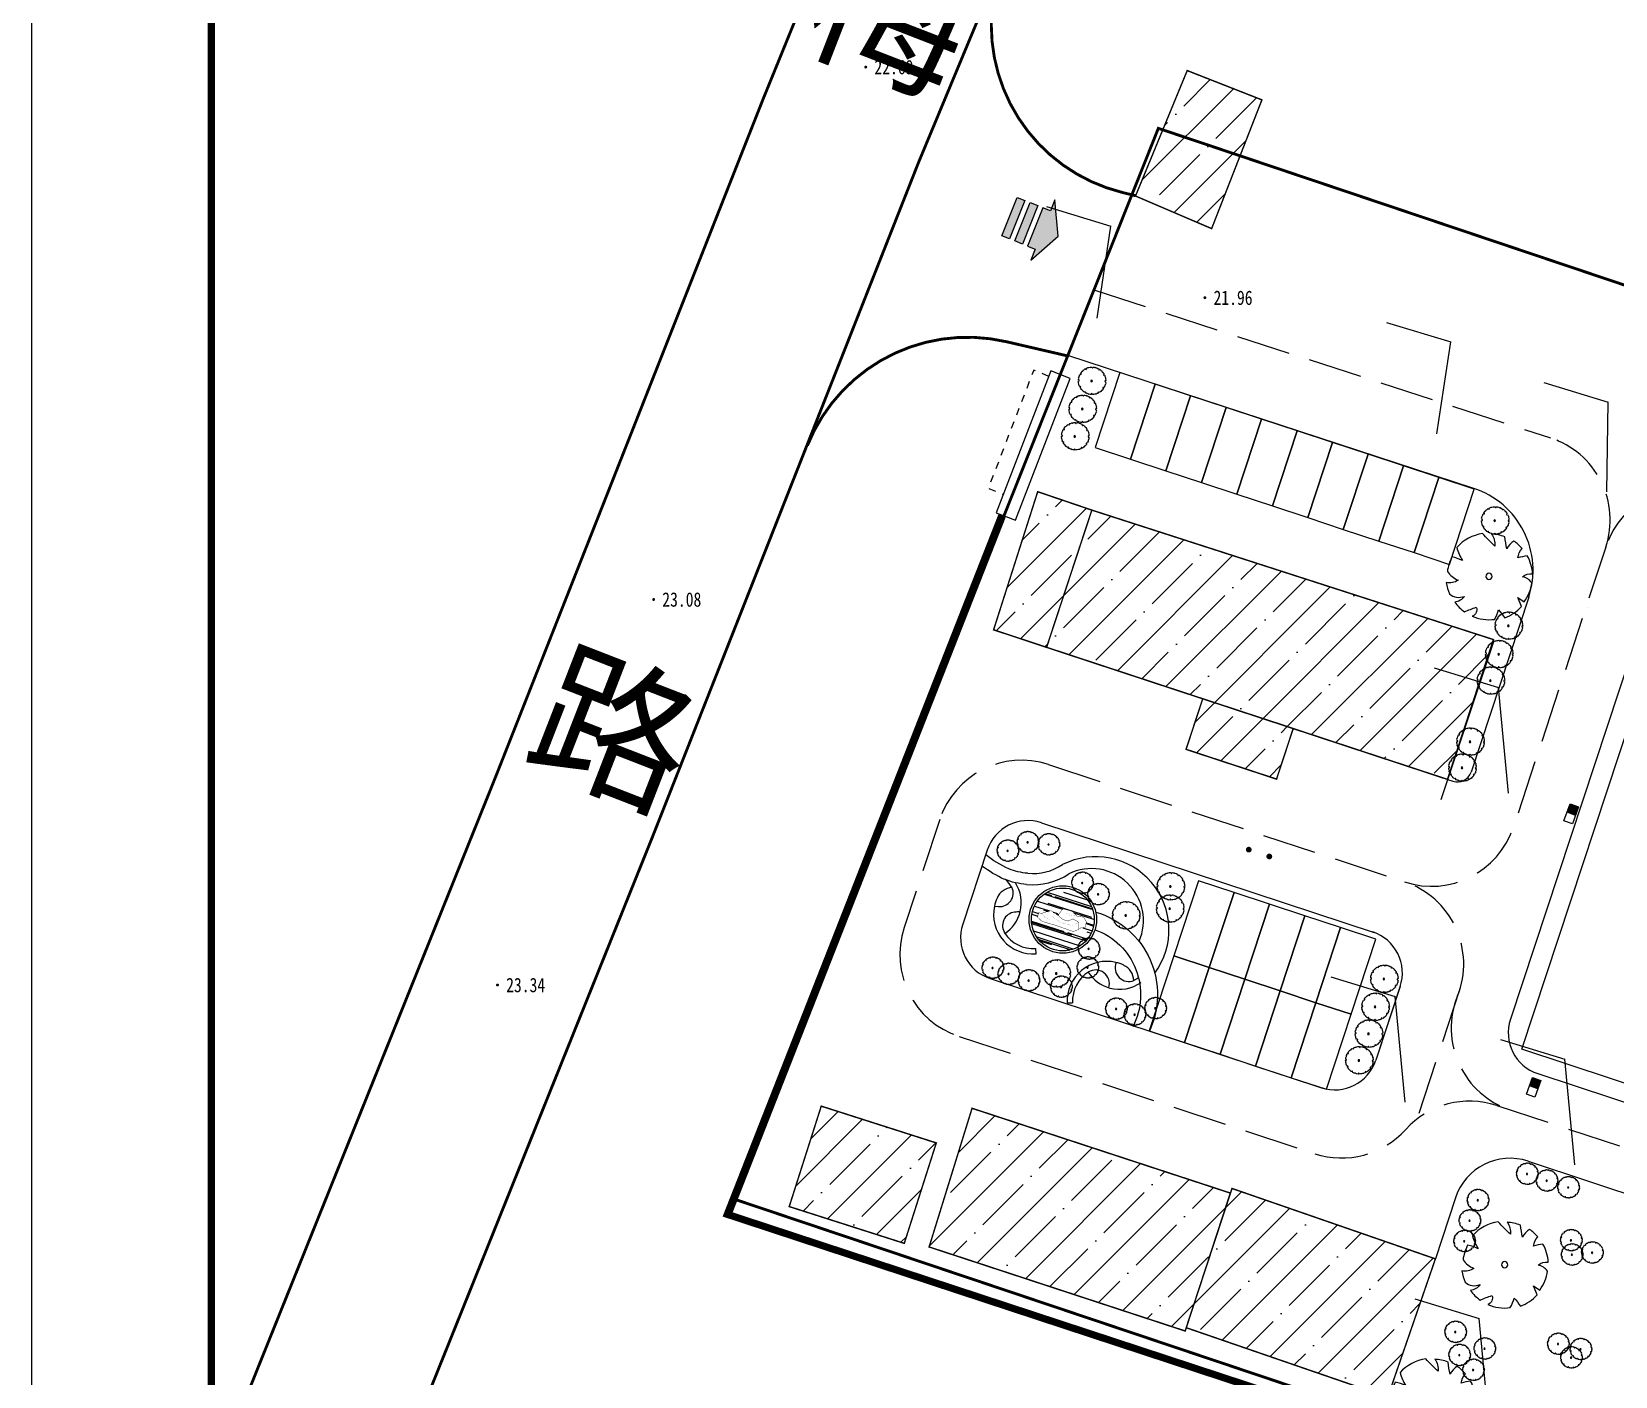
# Model space of a CAD drawing. Extents: x 422613 to 426483, y 3454133 to 3456790.
# Drawn here: x 424043.7 to 424153.9, y 3455893.9 to 3455987.5 of the extents above; entities that cross this region are included whole.
import ezdxf
from ezdxf.enums import TextEntityAlignment as Align

# ---------------------------------------------------------------- set-up
doc = ezdxf.new("R2010")
doc.units = 0
doc.header["$LTSCALE"] = 0.5
for name, pattern in [('ACAD_ISO10W100', [18, 12, -3, 0, -3]), ('DASH', [0.35, 0.25, -0.1]), ('X6', [2, 1, -1])]:
    doc.linetypes.add(name, pattern=pattern)
doc.layers.get('0').update_dxf_attribs({"linetype": 'CONTINUOUS'})
for name, color, linetype in [('0 - 新建建筑', 7, 'CONTINUOUS'), ('0 - 绿化2', 74, 'CONTINUOUS'), ('0 - 规划--用地红线', 6, 'CONTINUOUS'), ('00-地形图新', 253, 'CONTINUOUS'), ('AXIS_外部', 171, 'CONTINUOUS'), ('DIM_雨水', 3, 'CONTINUOUS'), ('DLSS', 4, 'CONTINUOUS'), ('GCD', 1, 'CONTINUOUS'), ('JMD', 6, 'CONTINUOUS'), ('LV', 8, 'CONTINUOUS'), ('lvhua', 7, 'CONTINUOUS'), ('PKNG-TSRP', 83, 'CONTINUOUS'), ('TK', 7, 'CONTINUOUS'), ('TREE', 3, 'CONTINUOUS'), ('TWT_雨水口', 4, 'CONTINUOUS'), ('企业', 1, 'CONTINUOUS'), ('围墙线', 32, 'CONTINUOUS'), ('景观设计-硬质', 128, 'CONTINUOUS'), ('道路', 140, 'CONTINUOUS'), ('道路线', 142, 'CONTINUOUS')]:
    doc.layers.add(name, color=color, linetype=linetype)
doc.styles.get("Standard").update_dxf_attribs({"font": 'rs.shx', "bigfont": 'hztxt.shx'})
doc.styles.add('正等线体', font='simhei.ttf')
doc.linetypes.add('444', pattern='A,4.5,[145,AAA.SHX,S=1,R=0,X=0,Y=1],4.5,-0.5,[146,AAA.SHX,S=1,R=0,X=0,Y=0],-0.5', length=10)
doc.linetypes.add('FENCELINE2', pattern='A,0.25,-0.1,[132,ltypeshp.shx,S=0.1,R=0,X=-0.1,Y=0],-0.1,1', length=1.45)
pattern_1 = [(45, (853.5734, 224.4472), (-2.2450640303, 2.2450640303), []), (45, (855.8184, 224.4472), (-2.2450640303, 2.2450640303), [3.96875, -0.79375, 0, -0.79375])]

# ---------------------------------------------------------------- blocks, each defined once
blk = doc.blocks.new('A$C37C4632B')
at = {"layer": 'lvhua', "color": 8}
for points, const_width in [([(4391, 22560), (3229, 20511), (2085, 18543), (3038, 15940), (5263, 11751), (5516, 9084), (3991, 6862), (5071, 3688), (8503, 2990), (10092, 5529), (8884, 14036), (8250, 21590), (6655, 24272), (4382, 24133), (4391, 22560)], 200), ([(4516, 22412), (5873, 20804), (6778, 18042)], 50), ([(5095, 3841), (7281, 6577), (6929, 12504), (4818, 17074)], 50), ([(3796, 14513), (103, 12840), (349, 8217), (2278, 5166), (2117, 1955), (4079, 101), (6939, 188), (7983, 3239)], 200), ([(2278, 5166), (2559, 8577), (1905, 10686)], 50)]:
    blk.add_lwpolyline(points, dxfattribs=dict(at, const_width=const_width))
blk = doc.blocks.new('BRANCHD', base_point=(0.5, 0.5))
for p, q in [((0.951, 0.743), (0.931, 0.754)), ((0.962, 0.694), (0.951, 0.743)), ((0.974, 0.687), (0.962, 0.694)), ((0.97, 0.587), (0.994, 0.594)), ((0.97, 0.571), (0.97, 0.587)), ((0.987, 0.668), (0.974, 0.687)), ((0.982, 0.647), (0.987, 0.668)), ((0.997, 0.62), (0.982, 0.647)), ((0.994, 0.594), (0.997, 0.62)), ((1.008, 0.55), (0.97, 0.571)), ((0.998, 0.504), (1.008, 0.52)), ((1.008, 0.52), (1.008, 0.55))]:
    blk.add_line(p, q)
blk = doc.blocks.new('M_F16')
at = {"xscale": 1016, "yscale": 1016, "zscale": 1016}
for rotation in [150, 180, 120, 90, 59.99999999999999, 30, 330.0000000000001, 210, 240, 270, 300.0000000000001]:
    blk.add_blockref('BRANCHD', (3, 9), dxfattribs=dict(at, rotation=rotation))
blk.add_blockref('BRANCHD', (3, 9), dxfattribs=at)
at = {"width": 0.8, "flags": 9}
for tag in ['YSIZE', 'XSIZE']:
    blk.add_attdef(tag, (0, 0), '', height=0.2, dxfattribs=at)
blk = doc.blocks.new('SHU1')
at = {"layer": 'LV'}
for radius in [137, 92.1]:
    blk.add_circle((214, 644), radius, dxfattribs=at)
at = {"layer": 'LV', "xscale": 4.5, "yscale": 4.5, "zscale": 4.5}
blk.add_blockref('M_F16', (267, 678), dxfattribs=at)
blk = doc.blocks.new('$plan$00003853')
at = {"layer": '0 - 绿化2', "color": 8}
blk.add_lwpolyline([(227, 1020, -0.064779), (482, 928, -0.140502), (396, 691, 0.022693), (675, 782, -0.079452), (887, 533, 0.167891), (592, 468, 0.027315), (999, 345, -0.172277), (998, -362, -0.066723), (654, -389, -0.062305), (849, -572, -0.091342), (592, -836, -0.143439), (285, -705, 0.213293), (366, -986, -0.068191), (89, -1047, -0.278754), (-132, -757, 0.22121), (-146, -1029, -0.081068), (-464, -929, 0.034822), (-501, -626, 0.431768), (-644, -818, -0.134445), (-967, -375, -0.054829), (-808, -178, 0.035323), (-1051, -141, -0.115847), (-1001, 342), (-767, 368), (-931, 457, -0.12079), (-611, 836, -0.192954), (-378, 705, 0.24867), (-432, 953, -0.109754), (15, 1047, -0.045563), (77, 823, 0.166126)], format="xyb", close=True, dxfattribs=at)
blk.add_circle((13, -7), 75.6, dxfattribs=at)
blk = doc.blocks.new('A$C2A6D7B3E')
h = blk.add_hatch(color=1)
h.paths.add_polyline_path([(3.7, -2.98), (3.7, -4.48), (-3.8, -4.48), (-3.8, -2.98), (-5.92, -2.98), (-0.05, 0.02), (5.83, -2.98)])
h.paths.add_polyline_path([(-3.8, -6.98), (3.7, -6.98), (3.7, -5.48), (-3.8, -5.48)])
h.paths.add_polyline_path([(-3.8, -9.48), (3.7, -9.48), (3.7, -7.98), (-3.8, -7.98)])
blk.add_lwpolyline([(3.7, -2.98), (3.7, -4.48), (-3.8, -4.48), (-3.8, -2.98), (-5.92, -2.98), (-0.05, 0.02), (5.83, -2.98), (3.7, -2.98)])
for points in [[(-3.8, -6.98), (3.7, -6.98), (3.7, -5.48), (-3.8, -5.48)], [(-3.8, -9.48), (3.7, -9.48), (3.7, -7.98), (-3.8, -7.98)]]:
    blk.add_lwpolyline(points, close=True)
blk = doc.blocks.new('GC200')
at = {"linetype": 'Continuous', "const_width": 0.2, "flags": 128}
blk.add_lwpolyline([(-0.1, 0, 1), (0.1, 0, 1)], format="xyb", close=True, dxfattribs=at)
blk = doc.blocks.new('$TwtSys$00000424')
for p, q in [((-500, 250), (500, 250)), ((-500, -250), (-500, 250)), ((0, -250), (0, 250)), ((500, 250), (500, -250)), ((500, -250), (-500, -250))]:
    blk.add_line(p, q)
blk.add_solid([(0, 250), (500, 250), (0, -250), (500, -250)])
blk = doc.blocks.new('GeYuanFrame_84131745', base_point=(20.09, 4.53))
at = {"layer": 'TK'}
blk.add_lwpolyline([(20.09, 4.53), (20.09, 598.53), (861.09, 598.53), (861.09, 4.53)], close=True, dxfattribs=at)
at = {"layer": 'TK', "const_width": 1}
blk.add_lwpolyline([(45.09, 588.53), (851.09, 588.53), (851.09, 14.53), (45.09, 14.53)], close=True, dxfattribs=at)

msp = doc.modelspace()

# ---------------------------------------------------------------- hatches: boundary and pattern name
at = {"linetype": 'Continuous'}
h = msp.add_hatch(dxfattribs=at)
h.set_pattern_fill('ANSI35', color=8, style=0)
h.set_pattern_definition([(45, (1502.9102, -175.9138), (-2.2450640303, 2.2450640303), []), (45, (1505.1553, -175.9138), (-2.2450640303, 2.2450640303), [3.96875, -0.79375, 0, -0.79375])])
h.paths.add_polyline_path([(424129.31, 3455982.74), (424125.81, 3455973.78), (424120.51, 3455976.05), (424124.11, 3455984.78)])
h = msp.add_hatch(dxfattribs=at)
h.set_pattern_fill('ANSI35', color=8, style=0)
h.set_pattern_definition(pattern_1)
h.paths.add_polyline_path([(424117.47, 3455954.19), (424114.32, 3455944.64), (424110.63, 3455945.86), (424113.7, 3455955.47)])
h.paths.add_polyline_path([(424117.47, 3455954.19), (424145.43, 3455945.18), (424142.23, 3455935.45), (424114.32, 3455944.64)])
h.paths.add_polyline_path([(424125.19, 3455941.06), (424131.49, 3455938.99), (424130.33, 3455935.47), (424124.03, 3455937.54)], flags=17)
h = msp.add_hatch(dxfattribs=at)
h.set_pattern_fill('ANSI35', color=8, style=0)
h.set_pattern_definition(pattern_1)
h.paths.add_polyline_path([(424098.63, 3455912.71), (424106.64, 3455910.15), (424104.41, 3455903.16), (424096.4, 3455905.72)])
h = msp.add_hatch(dxfattribs=at)
h.set_pattern_fill('ANSI35', color=8, style=0)
h.set_pattern_definition(pattern_1)
h.paths.add_polyline_path([(424109.13, 3455912.56), (424127.11, 3455906.66), (424123.97, 3455897.06), (424106.14, 3455902.91)])
h = msp.add_hatch(dxfattribs=at)
h.set_pattern_fill('ANSI35', color=8, style=0)
h.set_pattern_definition(pattern_1)
h.paths.add_polyline_path([(424124.04, 3455897.29), (424138.07, 3455892.46), (424141.39, 3455902.08), (424127.23, 3455906.98)])
at = {"layer": '道路'}
h = msp.add_hatch(dxfattribs=at)
h.set_pattern_fill('AR-RROOF', color=8, scale=0.626472, angle=-17.8601, style=0)
h.set_pattern_definition([(342.13994872, (97177.692, 3515808.0072), (1.9100201348, 0.2204531086), [11.93428575, -1.5912381, 3.97809525, -0.79561905]), (342.13994872, (97178.8212, 3515808.0613), (-0.432742538, 1.2511891857), [2.38685715, -0.262554286, 4.7737143, -0.596714287]), (342.13994872, (97178.27803, 3515808.5289), (4.101327417, -0.7614808008), [6.3649524, -1.11386667, 3.1824762, -0.79561905])])
h.paths.add_polyline_path([(424113.37, 3455926.37, 1), (424117.54, 3455925.02, 1)])
h.paths.add_polyline_path([(424116.89, 3455925.86), (424117.1, 3455925.53), (424117, 3455925.14), (424116.57, 3455925.09), (424116.57, 3455925), (424116.18, 3455924.86), (424115.04, 3455925.26), (424114.01, 3455925.56), (424113.68, 3455925.86), (424113.77, 3455926.17), (424113.98, 3455926.12), (424114.3, 3455926.22), (424114.6, 3455926.33), (424114.94, 3455926.12), (424115.11, 3455925.98), (424115.45, 3455926.44), (424116.08, 3455926.28), (424116.45, 3455925.93)], flags=16)

# ---------------------------------------------------------------- linework, layer by layer
at = {"color": 3, "linetype": 'Continuous'}
for p, q in [((424114.31, 3455975.31), (424118.8, 3455973.94)), ((424117.83, 3455967.54), (424118.8, 3455973.94)), ((424137.98, 3455967.25), (424142.47, 3455965.89)), ((424141.5, 3455959.49), (424142.47, 3455965.89)), ((424148.93, 3455963.06), (424153.42, 3455961.7)), ((424153.33, 3455955.46), (424153.42, 3455961.7)), ((424141.3, 3455943.22), (424145.79, 3455941.85)), ((424146.48, 3455934.49), (424145.79, 3455941.85)), ((424134.12, 3455921.71), (424138.6, 3455920.34)), ((424139.29, 3455912.98), (424138.6, 3455920.34)), ((424145.92, 3455917.35), (424150.4, 3455915.98)), ((424151.09, 3455908.62), (424150.4, 3455915.98)), ((424139.95, 3455899.29), (424144.44, 3455897.92)), ((424145.13, 3455890.56), (424144.44, 3455897.92))]:
    msp.add_line(p, q, dxfattribs=at)
at = {"linetype": 'Continuous', "ltscale": 2}
msp.add_line((424145.45, 3455945.09, 0), (424141.76, 3455934.03), dxfattribs=at)
at = {"color": 1, "linetype": 'Continuous', "flags": 128}
msp.add_lwpolyline([(424250.12, 3455937.72), (424122.1, 3455980.76), (424092.42, 3455906.29), (424220.29, 3455863.34), (424366.32, 3455816.05), (424379.3, 3455855.34), (424371.34, 3455876.49), (424364, 3455878.99), (424363.18, 3455879.74), (424363.11, 3455880.85), (424367.81, 3455888.38), (424246.22, 3455928)], close=True, dxfattribs=at)
at = {"color": 250, "const_width": 0.2}
for points in [[(424128.31, 3455930.61, 1), (424128.48, 3455930.51, 1)], [(424129.74, 3455930.14, 1), (424129.91, 3455930.03, 1)]]:
    msp.add_lwpolyline(points, format="xyb", close=True, dxfattribs=at)
at = {"layer": '0 - 新建建筑', "const_width": 0.1}
for points in [[(424129.31, 3455982.74), (424125.81, 3455973.78), (424120.51, 3455976.05), (424124.11, 3455984.78)], [(424117.47, 3455954.19), (424114.32, 3455944.64), (424110.63, 3455945.86), (424113.7, 3455955.47)], [(424117.47, 3455954.19), (424114.32, 3455944.64), (424110.63, 3455945.86), (424113.7, 3455955.47)], [(424117.47, 3455954.19), (424145.43, 3455945.18), (424142.23, 3455935.45), (424114.32, 3455944.64)], [(424117.47, 3455954.19), (424145.43, 3455945.18), (424142.23, 3455935.45), (424114.32, 3455944.64)], [(424125.19, 3455941.06), (424131.49, 3455938.99), (424130.33, 3455935.47), (424124.03, 3455937.54)], [(424098.63, 3455912.71), (424106.64, 3455910.15), (424104.41, 3455903.16), (424096.4, 3455905.72)], [(424109.13, 3455912.56), (424127.11, 3455906.66), (424123.97, 3455897.06), (424106.14, 3455902.91)], [(424124.04, 3455897.29), (424138.07, 3455892.46), (424141.39, 3455902.08), (424127.23, 3455906.98)]]:
    msp.add_lwpolyline(points, close=True, dxfattribs=at)
at = {"layer": '0 - 新建建筑'}
msp.add_lwpolyline([(424147.41, 3455916.67), (424157.59, 3455947.51), (424208.37, 3455930.73), (424198.19, 3455899.89)], close=True, dxfattribs=at)
at = {"layer": '0 - 规划--用地红线', "color": 1, "linetype": 'ACAD_ISO10W100', "ltscale": 2, "const_width": 0.2}
msp.add_lwpolyline([(424250.12, 3455937.72), (424122.1, 3455980.76), (424092.42, 3455906.29), (424220.29, 3455863.34), (424366.32, 3455816.05), (424379.3, 3455855.34), (424371.34, 3455876.49), (424364, 3455878.99), (424363.18, 3455879.74), (424363.11, 3455880.85), (424367.81, 3455888.38), (424246.22, 3455928)], close=True, dxfattribs=at)
at = {"layer": '0 - 规划--用地红线', "color": 1, "linetype": 'ACAD_ISO10W100', "ltscale": 0.0005}
msp.add_lwpolyline([(424250.12, 3455937.72), (424122.1, 3455980.76), (424092.42, 3455906.29), (424220.29, 3455863.34), (424366.32, 3455816.05), (424379.3, 3455855.34), (424371.34, 3455876.49), (424364, 3455878.99), (424363.18, 3455879.74), (424363.11, 3455880.85), (424367.81, 3455888.38), (424246.22, 3455928)], close=True, dxfattribs=at)
at = {"layer": '00-地形图新', "color": 8, "linetype": 'Continuous', "const_width": 0.2, "flags": 128}
for points in [[(424055.57, 3455853.63), (424086.86, 3455931.4), (424105.41, 3455978.4), (424114.04, 3455999.15), (424139.77, 3456063.82)], [(424055.57, 3455884.95), (424076, 3455935.73), (424094.58, 3455982.79), (424103.07, 3456003.65), (424127.32, 3456063.82)]]:
    msp.add_lwpolyline(points, dxfattribs=at)
at = {"layer": '00-地形图新', "color": 5, "linetype": 'Continuous', "const_width": 0.2, "flags": 128}
for points in [[(424111.33, 3455992.41, 0.455261), (424119.58, 3455976.3), (424120.51, 3455976.07)], [(424115.79, 3455964.92), (424111.52, 3455965.91, 0.370019), (424097.67, 3455958.69)]]:
    msp.add_lwpolyline(points, format="xyb", dxfattribs=at)
at = {"layer": 'AXIS_外部', "color": 8, "linetype": 'DASH', "ltscale": 30}
for p, q in [((424117.62, 3455969.52), (424149.41, 3455959.21)), ((424153.26, 3455951.62), (424146.82, 3455932.13)), ((424114.46, 3455936.48), (424139.25, 3455928.32)), ((424106.88, 3455932.66), (424104.41, 3455925.14)), ((424143.05, 3455920.74), (424140.1, 3455911.79)), ((424108.23, 3455917.56), (424133, 3455909.4)), ((424145.66, 3455912.76), (424201.6, 3455894.28))]:
    msp.add_line(p, q, dxfattribs=at)
at = {"layer": 'AXIS_外部', "color": 8}
for p, q in [((424144.06, 3455955.7), (424115.8, 3455964.95)), ((424147.89, 3455948.12), (424143.87, 3455935.96)), ((424155.83, 3455946.64), (424146.61, 3455918.76)), ((424142.23, 3455935.45), (424142.61, 3455935.32)), ((424148.52, 3455914.97), (424196.84, 3455899.01)), ((424147.84, 3455908.88), (424171.11, 3455901.19)), ((424142.79, 3455906.33), (424141.39, 3455902.08))]:
    msp.add_line(p, q, dxfattribs=at)
at = {"layer": 'AXIS_外部', "color": 8, "linetype": 'DASH', "ltscale": 0.025}
msp.add_line((424124.27, 3455897.99), (424124.27, 3455897.99), dxfattribs=at)
at = {"layer": 'AXIS_外部', "color": 8, "linetype": 'DASH', "ltscale": 30}
for centre, start, end in [((424147.56, 3455953.5), 341.7171, 72.0388), ((424158.98, 3455949.8), 72.0388, 161.7171), ((424112.58, 3455930.78), 71.7686, 161.7686), ((424141.12, 3455934.01), 251.7686, 341.7171), ((424137.36, 3455922.62), 338.0814, 71.7686), ((424110.1, 3455923.26), 161.7686, 251.7686), ((424148.49, 3455918.14), 158.0814, 251.7171), ((424143.78, 3455907.06), 71.7171, 137.9059), ((424134.87, 3455915.1), 251.7686, 317.9059)]:
    msp.add_arc(centre, 6, start, end, dxfattribs=at)
at = {"layer": 'AXIS_外部', "color": 8}
for centre, radius, start, end in [((424142.19, 3455950), 6, 341.7171, 71.8743), ((424142.92, 3455936.27), 1, 251.7686, 341.7171), ((424149.46, 3455917.82), 3, 161.7171, 251.7171), ((424146.59, 3455905.08), 4, 71.7171, 161.7171)]:
    msp.add_arc(centre, radius, start, end, dxfattribs=at)
at = {"layer": 'DIM_雨水'}
for points in [[(424133.29, 3455962.98, 0, 0, 0), (424128.4, 3455964.76, 0.427, 0, 0), (424126.9, 3455965.31, 0, 0, 0)], [(424156.05, 3455955.32, 0, 0, 0), (424151.17, 3455957.1, 0.427, 0, 0), (424149.66, 3455957.65, 0, 0, 0)], [(424149.72, 3455941.05, 0, 0, 0), (424151.5, 3455945.93, 0.427, 0, 0), (424152.05, 3455947.44, 0, 0, 0)], [(424142.77, 3455919.23, 0, 0, 0), (424144.55, 3455924.11, 0.427, 0, 0), (424145.1, 3455925.62, 0, 0, 0)], [(424143.35, 3455907.19, 0, 0, 0), (424138.46, 3455908.97, 0.427, 0, 0), (424136.96, 3455909.51, 0, 0, 0)], [(424149.87, 3455897.52, 0, 0, 0), (424151.65, 3455902.4, 0.427, 0, 0), (424152.2, 3455903.91, 0, 0, 0)]]:
    msp.add_lwpolyline(points, format="xyseb", dxfattribs=at)
at = {"layer": 'DLSS', "linetype": 'X6', "flags": 128}
msp.add_lwpolyline([(424114.48, 3455963.5), (424113.42, 3455963.93), (424110.26, 3455955.71), (424111.3, 3455955.29)], dxfattribs=at)
at = {"layer": 'JMD', "linetype": 'Continuous', "flags": 128}
msp.add_lwpolyline([(424114.62, 3455963.88), (424110.8, 3455954), (424112.15, 3455953.48), (424115.97, 3455963.35)], close=True, dxfattribs=at)
at = {"layer": 'JMD', "linetype": '444', "flags": 128}
msp.add_lwpolyline([(424092.42, 3455905.33), (424111.43, 3455953.7)], dxfattribs=at)
at = {"layer": 'PKNG-TSRP', "color": 8}
for points in [[(424121.88, 3455962.96), (424119.41, 3455963.77), (424117.69, 3455958.55), (424120.16, 3455957.73)], [(424124.35, 3455962.14), (424121.88, 3455962.96), (424120.16, 3455957.73), (424122.63, 3455956.92)], [(424126.82, 3455961.33), (424124.35, 3455962.14), (424122.63, 3455956.92), (424125.1, 3455956.11)], [(424129.29, 3455960.52), (424126.82, 3455961.33), (424125.1, 3455956.11), (424127.57, 3455955.29)], [(424131.76, 3455959.7), (424129.29, 3455960.52), (424127.57, 3455955.29), (424130.04, 3455954.48)], [(424134.23, 3455958.89), (424131.76, 3455959.7), (424130.04, 3455954.48), (424132.51, 3455953.67)], [(424136.7, 3455958.08), (424134.23, 3455958.89), (424132.51, 3455953.67), (424134.97, 3455952.85)], [(424139.16, 3455957.26), (424136.7, 3455958.08), (424134.97, 3455952.85), (424137.44, 3455952.04)], [(424141.63, 3455956.45), (424139.16, 3455957.26), (424137.44, 3455952.04), (424139.91, 3455951.23)], [(424144.1, 3455955.64), (424141.63, 3455956.45), (424139.91, 3455951.23), (424142.38, 3455950.41)], [(424127.37, 3455927.58), (424124.9, 3455928.39), (424123.18, 3455923.17), (424125.65, 3455922.35)], [(424129.84, 3455926.77), (424127.37, 3455927.58), (424125.65, 3455922.35), (424128.12, 3455921.54)], [(424132.31, 3455925.95), (424129.84, 3455926.77), (424128.12, 3455921.54), (424130.59, 3455920.73)], [(424134.78, 3455925.14), (424132.31, 3455925.95), (424130.59, 3455920.73), (424133.06, 3455919.91)], [(424137.25, 3455924.32), (424134.78, 3455925.14), (424133.06, 3455919.91), (424135.53, 3455919.1)], [(424125.65, 3455922.35), (424123.18, 3455923.17), (424121.46, 3455917.94), (424123.93, 3455917.13)], [(424128.12, 3455921.54), (424125.65, 3455922.35), (424123.93, 3455917.13), (424126.4, 3455916.32)], [(424130.59, 3455920.73), (424128.12, 3455921.54), (424126.4, 3455916.32), (424128.87, 3455915.5)], [(424133.06, 3455919.91), (424130.59, 3455920.73), (424128.87, 3455915.5), (424131.34, 3455914.69)], [(424135.53, 3455919.1), (424133.06, 3455919.91), (424131.34, 3455914.69), (424133.81, 3455913.88)]]:
    msp.add_lwpolyline(points, close=True, dxfattribs=at)
at = {"layer": '围墙线', "color": 41, "linetype": 'FENCELINE2', "ltscale": 10, "const_width": 0.5}
msp.add_lwpolyline([(424264.48, 3455848.46), (424092.09, 3455905.18), (424111.21, 3455953.84)], dxfattribs=at)
at = {"layer": '道路线', "color": 8}
for p, q in [((424113.97, 3455932.43), (424137.12, 3455924.8)), ((424110.18, 3455930.52), (424108.48, 3455925.38)), ((424110.4, 3455921.59), (424133.46, 3455913.99)), ((424138.94, 3455921.05), (424137.24, 3455915.9)), ((424138.94, 3455921.04), (424137.24, 3455915.9))]:
    msp.add_line(p, q, dxfattribs=at)
at = {"layer": '道路线', "color": 8, "extrusion": (-2.59133e-05, -2.24048e-05, 1)}
for p, q in [((424110.69, 3455926.62), (424110.97, 3455926.6)), ((424113.59, 3455923.31), (424113.56, 3455923.68))]:
    msp.add_line(p, q, dxfattribs=at)
at = {"layer": '道路线', "color": 8, "extrusion": (-2.18019e-05, 2.64225e-05, 1)}
msp.add_line((424115.75, 3455919.89), (424116.13, 3455919.91), dxfattribs=at)
at = {"layer": '道路线', "color": 8}
for points in [[(424111.7, 3455929.22, -0.064064), (424110.08, 3455930.21)], [(424111.4, 3455928.49, -0.055842), (424109.82, 3455929.42, -0.034486)], [(424112.99, 3455928.92, -0.079863), (424111.69, 3455929.22, -0.07863)], [(424112.93, 3455928.14, -0.079863), (424111.39, 3455928.5, -0.079863)], [(424117.75, 3455926.21, -0.462704), (424121.45, 3455917.87)], [(424117.7, 3455924.99, -0.453805), (424120.32, 3455918.24)]]:
    msp.add_lwpolyline(points, format="xyb", dxfattribs=at)
for radius in [2.35, 2.19]:
    msp.add_circle((424115.45, 3455925.7), radius, dxfattribs=at)
for centre, radius, start, end in [((424113.03, 3455929.58), 3, 71.7686, 161.7686), ((424117.74, 3455924.97), 5.1, 323.7822, 116.9336), ((424113.4, 3455932.52), 4.4, 263.7945, 304.1545), ((424113.4, 3455932.52), 3.62, 263.7945, 304.1545), ((424117.45, 3455925.63), 3.61, 336.2107, 116.0397), ((424111.33, 3455924.44), 3, 161.7686, 251.7686), ((424136.09, 3455921.98), 3, 341.7171, 71.7686), ((424134.39, 3455916.84), 3, 251.8131, 341.6987)]:
    msp.add_arc(centre, radius, start, end, dxfattribs=at)
for centre, major_axis, start_param, end_param in [((424112.02, 3455926.68), (-0.11, 1.25), 6.282214, 7.345379), ((424111.05, 3455927.54), (-0.082, 0.94), 2.974478, 5.043988), ((424109.99, 3455926.86), (-0.19, 2.18), 5.131409, 5.440931), ((424109.99, 3455926.86), (-0.22, 2.56), 4.383299, 5.200549), ((424113.39, 3455926.06), (-0.24, 2.75), 1.278473, 3.126831), ((424113.39, 3455926.06), (-0.24, 2.75), 1.062194, 1.278474), ((424112.2, 3455925.27), (-0.082, 0.944), 0.01652, 2.093375), ((424109.99, 3455926.86), (-0.22, 2.56), 3.643401, 4.383299), ((424113.52, 3455912.52), (-1.2, 13.71), 6.271407, 6.299706), ((424113.39, 3455926.06), (-0.21, 2.37), 2.060505, 3.126831), ((424118.51, 3455920.03), (2.45, 1.26), 0.868737, 2.717095), ((424117.74, 3455921.24), (-0.432, 0.844), 3.924824, 6.396027), ((424120.04, 3455922.33), (-0.43, 0.84), 0.696314, 3.063455), ((424118.51, 3455920.03), (2.45, 1.26), 0.652457, 0.868737), ((424119.15, 3455921.38), (1.11, 0.57), 5.872478, 6.935642), ((424118.51, 3455920.03), (2.12, 1.09), 1.650768, 2.717095), ((424119.39, 3455923.41), (2.29, 1.17), 3.233664, 3.973562), ((424119.39, 3455923.41), (2.29, 1.17), 3.973562, 4.865457), ((424119.39, 3455923.41), (1.95, 1), 4.721672, 4.891184)]:
    msp.add_ellipse(centre, major_axis=major_axis, ratio=1, start_param=start_param, end_param=end_param, dxfattribs=at)

# ---------------------------------------------------------------- block references
at = {"linetype": 'Continuous', "xscale": 0.5, "yscale": 0.5, "zscale": 0.5}
msp.add_blockref('GeYuanFrame_84131745', (424043.66, 3455771.66), dxfattribs=at)
at = {"xscale": -0.384, "yscale": 0.3840000000000001, "zscale": 0.3840000000000001, "rotation": 248.1864912237627}
msp.add_blockref('A$C2A6D7B3E', (424115.13, 3455973.28), dxfattribs=at)
at = {"layer": '0 - 绿化2', "xscale": 0.002879999999999999, "yscale": -0.00288, "zscale": 0.00288, "rotation": 118.0922593969319}
for p in [(424145.15, 3455949.55), (424146.24, 3455901.65), (424141.2, 3455892.12)]:
    msp.add_blockref('$plan$00003853', p, dxfattribs=at)
at = {"layer": 'GCD', "linetype": 'Continuous'}
ref = msp.add_blockref('GC200', (424101.73, 3455985.02, 22.69), dxfattribs=dict(at, xscale=0.5, yscale=0.5, zscale=0.5))
ref.add_attrib('height', '22.69', dxfattribs={"linetype": 'Continuous', "height": 1, "style": '正等线体', "width": 0.8}).set_placement((424102.33, 3455985.02, 22.69), align=Align.MIDDLE_LEFT)
at = {"layer": 'GCD', "color": 250, "linetype": 'Continuous'}
ref = msp.add_blockref('GC200', (424125.34, 3455968.97, 21.96), dxfattribs=dict(at, xscale=0.5, yscale=0.5, zscale=0.5))
ref.add_attrib('height', '21.96', dxfattribs={"color": 250, "linetype": 'Continuous', "height": 1, "style": '正等线体', "width": 0.8}).set_placement((424125.94, 3455968.97, 21.96), align=Align.MIDDLE_LEFT)
at = {"layer": 'GCD', "linetype": 'Continuous'}
ref = msp.add_blockref('GC200', (424086.96, 3455947.97, 23.08), dxfattribs=dict(at, xscale=0.5, yscale=0.5, zscale=0.5))
ref.add_attrib('height', '23.08', dxfattribs={"linetype": 'Continuous', "height": 1, "style": '正等线体', "width": 0.8}).set_placement((424087.56, 3455947.97, 23.08), align=Align.MIDDLE_LEFT)
ref = msp.add_blockref('GC200', (424076.09, 3455921.14, 23.34), dxfattribs=dict(at, xscale=0.5, yscale=0.5, zscale=0.5))
ref.add_attrib('height', '23.34', dxfattribs={"linetype": 'Continuous', "height": 1, "style": '正等线体', "width": 0.8}).set_placement((424076.69, 3455921.14, 23.34), align=Align.MIDDLE_LEFT)
at = {"layer": 'TREE', "extrusion": (4.65613e-15, -3.21018e-15, -1)}
for p, xscale, yscale, zscale, rotation in [((-424117.17, 3455963.2), 0.0004110838609215419, 0.0004110836464220474, -0.0004110837350400002, 113.2171385479635), ((-424116.52, 3455961.25), 0.0004110838609215419, 0.0004110836464220474, -0.0004110837350400002, 113.2171385479635), ((-424116, 3455959.34), 0.0004110838609215419, 0.0004110836464220474, -0.0004110837350400002, 113.2171385479635), ((-424145.24, 3455953.48), 0.0004110838609215419, 0.0004110836464220474, -0.0004110837350400002, 113.2171385479635), ((-424146.19, 3455946.16), 0.0004110838609215419, 0.0004110836464220474, -0.0004110837350400002, 113.2171385479635), ((-424145.52, 3455944.18), 0.0004110838609215419, 0.0004110836464220474, -0.0004110837350400002, 113.2171385479635), ((-424144.94, 3455942.34), 0.0004110838609215419, 0.0004110836464220474, -0.0004110837350400002, 113.2171385479635), ((-424143.52, 3455938.09), 0.0004110838609215419, 0.0004110836464220474, -0.0004110837350400002, 113.2171385479635), ((-424142.96, 3455936.28), 0.0004110838609215419, 0.0004110836464220474, -0.0004110837350400002, 113.2171385479635), ((-424111.39, 3455930.44), 0.0003219155028401634, 0.0003219153348678366, -0.0003219154042636352, 98.37111454208137), ((-424112.78, 3455931.03), 0.0003219155028401634, 0.0003219153348678366, -0.0003219154042636352, 98.37111454208137), ((-424114.24, 3455930.88), 0.0003219155028401634, 0.0003219153348678366, -0.0003219154042636352, 98.37111454208137), ((-424116.58, 3455928.2), 0.0003219155028401634, 0.0003219153348678366, -0.0003219154042636352, 98.37111454208137), ((-424122.66, 3455928.02), 0.0004110838609215419, 0.0004110836464220474, -0.0004110837350400002, 113.2171385479635), ((-424117.69, 3455927.41), 0.0003219155028401634, 0.0003219153348678366, -0.0003219154042636352, 98.37111454208137), ((-424122.61, 3455926.47, 0), 0.0004110838609215419, 0.0004110836464220474, -0.0004110837350400002, 113.2171385479635), ((-424119.55, 3455926, 0), 0.0004110838609215419, 0.0004110836464220474, -0.0004110837350400002, 113.2171385479635), ((-424117.03, 3455923.62), 0.0003219155028401634, 0.0003219153348678366, -0.0003219154042636352, 98.37111454208137), ((-424110.34, 3455922.29), 0.0003219155028401634, 0.0003219153348678366, -0.0003219154042636352, 98.37111454208137), ((-424114.71, 3455921.96), 0.0004110838609215419, 0.0004110836464220474, -0.0004110837350400002, 113.2171385479635), ((-424116.95, 3455922.31), 0.0003219155028401634, 0.0003219153348678366, -0.0003219154042636352, 98.37111454208137), ((-424111.45, 3455921.86), 0.0003219155028401634, 0.0003219153348678366, -0.0003219154042636352, 98.37111454208137), ((-424112.85, 3455921.41), 0.0003219155028401634, 0.0003219153348678366, -0.0003219154042636352, 98.37111454208137), ((-424137.52, 3455921.58), 0.0004110838609215419, 0.0004110836464220474, -0.0004110837350400002, 113.2171385479635), ((-424115.11, 3455920.97), 0.0003219155028401634, 0.0003219153348678366, -0.0003219154042636352, 98.37111454208137), ((-424118.94, 3455919.44), 0.0003219155028401634, 0.0003219153348678366, -0.0003219154042636352, 98.37111454208137), ((-424120.23, 3455919.03), 0.0003219155028401634, 0.0003219153348678366, -0.0003219154042636352, 98.37111454208137), ((-424121.67, 3455919.48), 0.0003219155028401634, 0.0003219153348678366, -0.0003219154042636352, 98.37111454208137), ((-424136.91, 3455919.64), 0.0004110838609215419, 0.0004110836464220474, -0.0004110837350400002, 113.2171385479635), ((-424136.45, 3455917.77), 0.0004110838609215419, 0.0004110836464220474, -0.0004110837350400002, 113.2171385479635), ((-424135.78, 3455915.91), 0.0004110838609215419, 0.0004110836464220474, -0.0004110837350400002, 113.2171385479635), ((-424147.55, 3455907.95, 0), 0.0003219155028401634, 0.0003219153348678366, -0.0003219154042636352, 98.37111454208137), ((-424148.92, 3455907.48, 0), 0.0003219155028401634, 0.0003219153348678366, -0.0003219154042636352, 98.37111454208137), ((-424150.42, 3455907.01, 0), 0.0003219155028401634, 0.0003219153348678366, -0.0003219154042636352, 98.37111454208137), ((-424144.12, 3455906.12, 0), 0.0003219155028401634, 0.0003219153348678366, -0.0003219154042636352, 98.37111454208137), ((-424143.55, 3455904.7, 0), 0.0003219155028401634, 0.0003219153348678366, -0.0003219154042636352, 98.37111454208137), ((-424143.18, 3455903.27, 0), 0.0003219155028401634, 0.0003219153348678366, -0.0003219154042636352, 98.37111454208137), ((-424150.61, 3455903.33, 0), 0.0003219155028401634, 0.0003219153348678366, -0.0003219154042636352, 98.37111454208137), ((-424152.08, 3455902.47, 0), 0.0003219155028401634, 0.0003219153348678366, -0.0003219154042636352, 98.37111454208137), ((-424150.67, 3455902.33, 0), 0.0003219155028401634, 0.0003219153348678366, -0.0003219154042636352, 98.37111454208137), ((-424142.56, 3455896.95, 0), 0.0003219155028401634, 0.0003219153348678366, -0.0003219154042636352, 98.37111454208137), ((-424149.71, 3455896.12, 0), 0.0003219155028401634, 0.0003219153348678366, -0.0003219154042636352, 98.37111454208137), ((-424142.84, 3455895.34, 0), 0.0003219155028401634, 0.0003219153348678366, -0.0003219154042636352, 98.37111454208137), ((-424144.59, 3455895.79, 0), 0.0003219155028401634, 0.0003219153348678366, -0.0003219154042636352, 98.37111454208137), ((-424150.62, 3455895.17, 0), 0.0003219155028401634, 0.0003219153348678366, -0.0003219154042636352, 98.37111454208137), ((-424151.28, 3455895.75, 0), 0.0003219155028401634, 0.0003219153348678366, -0.0003219154042636352, 98.37111454208137), ((-424143.8, 3455894.31, 0), 0.0003219155028401634, 0.0003219153348678366, -0.0003219154042636352, 98.37111454208137)]:
    msp.add_blockref('SHU1', p, dxfattribs=dict(at, xscale=xscale, yscale=yscale, zscale=zscale, rotation=rotation))
at = {"layer": 'TWT_雨水口', "xscale": 0.001248, "yscale": 0.001248, "zscale": 0.001248000000000001, "rotation": 69.9326562177775}
for p in [(424150.85, 3455933.05), (424148.23, 3455914.02)]:
    msp.add_blockref('$TwtSys$00000424', p, dxfattribs=at)
at = {"layer": '景观设计-硬质', "xscale": -0.0001409562912518756, "yscale": 0.0001409562196430417, "zscale": 0.000140956130900718, "rotation": 78.53782972668589}
msp.add_blockref('A$C37C4632B', (424117.22, 3455926.1), dxfattribs=at)

# ---------------------------------------------------------------- texts
at = {"layer": '企业', "insert": (424119.23, 3456044.06), "char_height": 8, "width": 450.807, "attachment_point": 1, "rotation": 338.7678}
msp.add_mtext('{\\fSimHei|b0|i0|c134|p2;\\C7;钟\\P\\P\\P\\P梅\\P\\P\\P\\P路}', dxfattribs=at)

doc.saveas('drawing.dxf')
